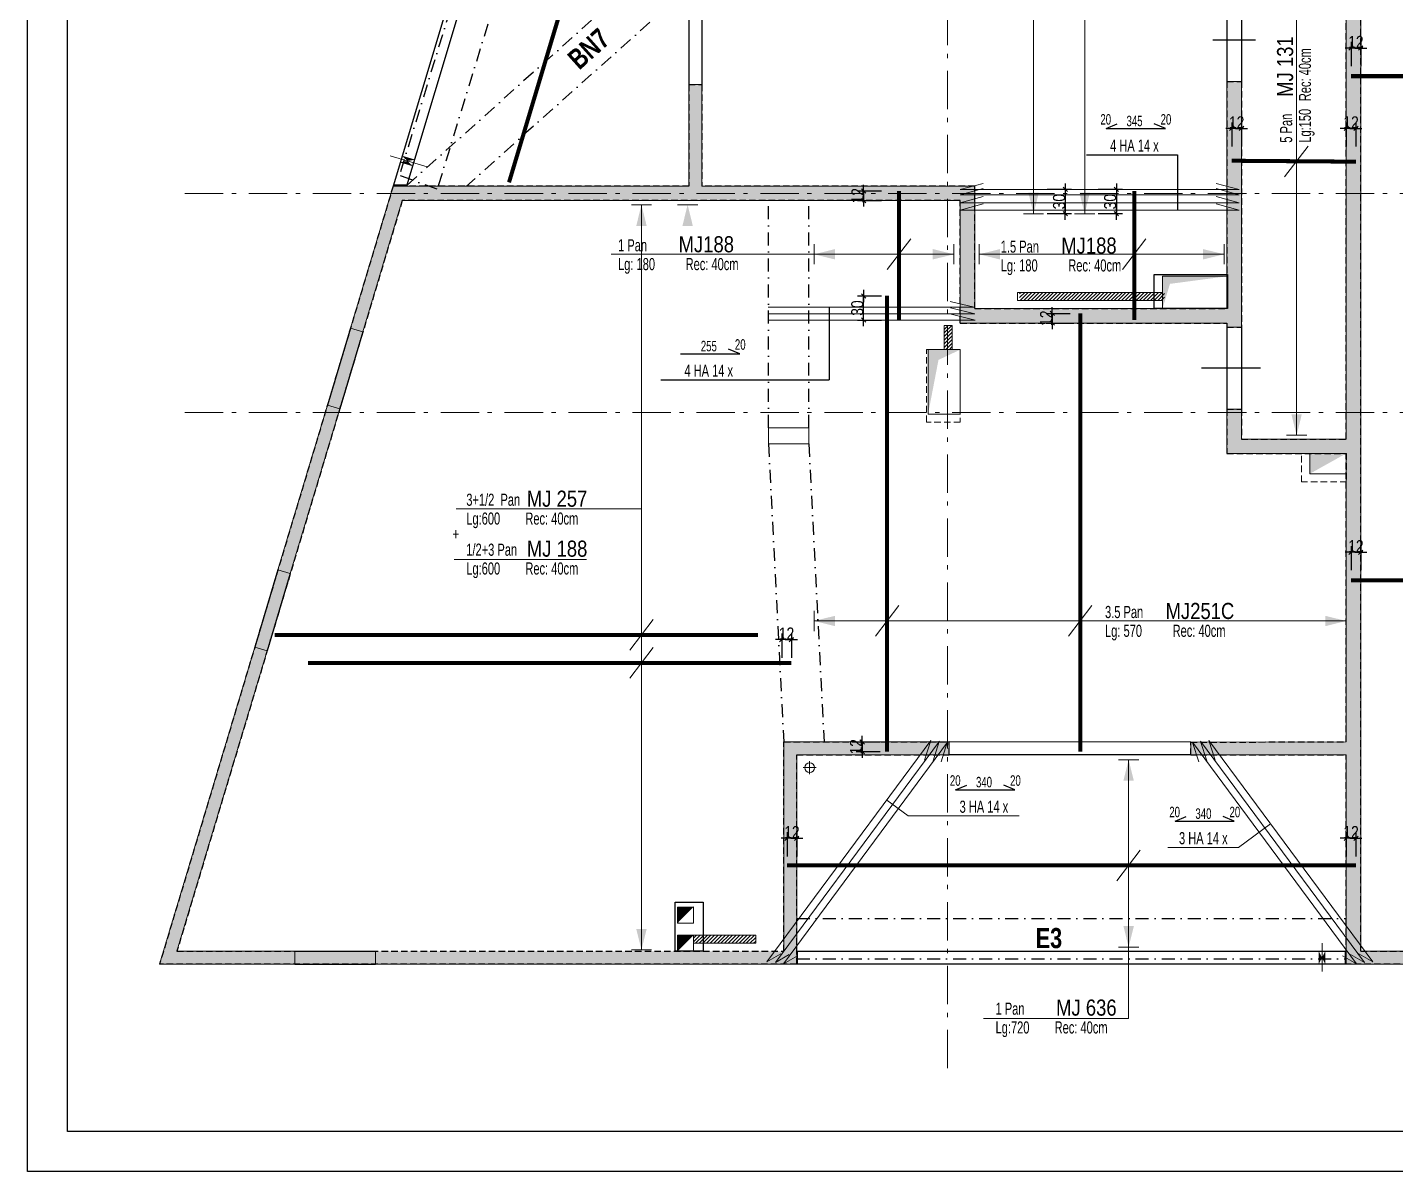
# Model space of a CAD drawing. Header units: centimetres. Extents: x 24964 to 31264, y 2319 to 6519.
# Drawn here: x 24964 to 26663, y 2319 to 3739 of the extents above; entities that cross this region are included whole.
import ezdxf
from ezdxf.enums import TextEntityAlignment as Align

# ---------------------------------------------------------------- set-up
doc = ezdxf.new("R2010")
doc.units = ezdxf.units.CM
doc.header["$LTSCALE"] = 12.7
doc.header["$PDMODE"] = 1
doc.header["$PDSIZE"] = -2
for name, pattern in [('CACHEX2', [19.05, 12.7, -6.35]), ('Style de ligne -6', [2.08328, 1.25, -0.41656, 0.13886, -0.27786]), ('TIRETPTX2', [50.8, 25.4, -12.7, 0, -12.7])]:
    doc.linetypes.add(name, pattern=pattern)
doc.layers.get('0').update_dxf_attribs({"lineweight": 5})
for name, color, linetype in [('01_ARMA_INF', 50, 'Continuous'), ('01_cote_gen', 4, 'Continuous'), ('01_linteaux', 2, 'Continuous'), ('01_murs_sup', 2, 'CACHEX2'), ('01_texte', 230, 'Continuous'), ('AA_COTES', 2, 'Continuous'), ('prlm-GT', 242, 'Continuous')]:
    doc.layers.add(name, color=color, linetype=linetype)
for name, color, linetype, lineweight in [('01_murs_coup', 5, 'Continuous', 60), ('01_résv', 32, 'Continuous', 9), ('B Général', 7, 'Continuous', 5)]:
    doc.layers.add(name, color=color, linetype=linetype, lineweight=lineweight)
doc.styles.add('impact', font='impact.ttf')
doc.styles.add('PATIO', font='ARIALN.TTF')
doc.styles.add('STYLE2', font='ARIALN.TTF')
doc.dimstyles.new('JB50', dxfattribs={"dimscale": 0.1, "dimtxt": 150, "dimasz": 15, "dimexe": 0.1, "dimexo": 0.1, "dimgap": 0.09, "dimtad": 1, "dimdec": 1, "dimdsep": 46, "dimtxsty": 'STYLE2', "dimblk1": 'BOND_G', "dimblk2": 'BOND_D', "dimsah": 1, "dimcen": 1.5, "dimdle": 0.01, "dimse1": 1, "dimse2": 1, "dimclrd": 4, "dimclre": 2, "dimclrt": 6, "dimazin": 2, "dimtfac": 2.333333, "dimtdec": 1, "dimtix": 1, "dimtmove": 2, "dimatfit": 3, "dimldrblk": 'BOND_G', "dimfxl": 1, "dimtolj": 1, "dimtzin": 0, "dimarcsym": 0})
pattern_1 = [(135, (22264.4976, -3966.91), (-11.22532, 9e-16), [7.9375, -7.9375])]

# ---------------------------------------------------------------- blocks, each defined once
blk = doc.blocks.new('BOND_G')
at = {"layer": 'AA_COTES', "color": 0}
for p, q in [((0, -5), (0, 15)), ((5, 0), (-5, 0)), ((1.8, 1.8), (-1.8, -1.8))]:
    blk.add_line(p, q, dxfattribs=at)
blk = doc.blocks.new('BOND_D')
at = {"layer": 'AA_COTES', "color": 0}
for p, q in [((5, 0), (-5, 0)), ((-1.8, -1.8), (1.8, 1.8)), ((0, 5), (0, -15))]:
    blk.add_line(p, q, dxfattribs=at)
blk = doc.blocks.new('*D2960')
at = {"color": 4, "lineweight": -2, "ltscale": 2, "transparency": 16777216}
for p, q in [((26458, 3614), (26456.5, 3614)), ((26471.5, 3614), (26459.5, 3614)), ((26473, 3614), (26474.5, 3614))]:
    blk.add_line(p, q, dxfattribs=at)
at = {"layer": 'Defpoints', "color": 0, "ltscale": 2, "transparency": 16777216}
for p in [(26459.5, 3614), (26471.5, 3596.8), (26459.5, 3573.9)]:
    blk.add_point(p, dxfattribs=at)
at = {"color": 4, "lineweight": -2, "ltscale": 2, "transparency": 16777216, "xscale": 1.5, "yscale": 1.5, "zscale": 1.5}
blk.add_blockref('BOND_D', (26459.5, 3614), dxfattribs=at)
at = {"color": 4, "lineweight": -2, "ltscale": 2, "transparency": 16777216, "xscale": 1.5, "yscale": 1.5, "zscale": 1.5, "rotation": 180}
blk.add_blockref('BOND_G', (26471.5, 3614), dxfattribs=at)
at = {"color": 6, "ltscale": 2, "transparency": 16777216, "insert": (26465.5, 3621.5), "char_height": 15, "attachment_point": 5, "style": 'STYLE2'}
blk.add_mtext('\\A1;12', dxfattribs=at)
blk = doc.blocks.new('*D2961')
at = {"color": 4, "lineweight": -2, "ltscale": 2, "transparency": 16777216}
for p, q in [((26600, 3614), (26598.5, 3614)), ((26613.5, 3614), (26601.5, 3614)), ((26615, 3614), (26616.5, 3614))]:
    blk.add_line(p, q, dxfattribs=at)
at = {"layer": 'Defpoints', "color": 0, "ltscale": 2, "transparency": 16777216}
for p in [(26601.5, 3614), (26601.5, 3584.6), (26613.5, 3572.7)]:
    blk.add_point(p, dxfattribs=at)
at = {"color": 4, "lineweight": -2, "ltscale": 2, "transparency": 16777216, "xscale": 1.5, "yscale": 1.5, "zscale": 1.5}
blk.add_blockref('BOND_D', (26601.5, 3614), dxfattribs=at)
at = {"color": 4, "lineweight": -2, "ltscale": 2, "transparency": 16777216, "xscale": 1.5, "yscale": 1.5, "zscale": 1.5, "rotation": 180}
blk.add_blockref('BOND_G', (26613.5, 3614), dxfattribs=at)
at = {"color": 6, "ltscale": 2, "transparency": 16777216, "insert": (26607.5, 3621.5), "char_height": 15, "attachment_point": 5, "style": 'STYLE2'}
blk.add_mtext('\\A1;12', dxfattribs=at)
blk = doc.blocks.new('*D2962')
at = {"color": 4, "lineweight": -2, "ltscale": 2, "transparency": 16777216}
blk.add_line((26252.8, 3536.7), (26252.8, 3509.6), dxfattribs=at)
at = {"layer": 'Defpoints', "color": 0, "ltscale": 2, "transparency": 16777216}
for p in [(26235.2, 3538.2), (26225.9, 3508.1), (26252.8, 3508.1)]:
    blk.add_point(p, dxfattribs=at)
at = {"color": 4, "lineweight": -2, "ltscale": 2, "transparency": 16777216, "xscale": 1.5, "yscale": 1.5, "zscale": 1.5}
for name, p, rotation in [('BOND_G', (26252.8, 3538.2), 90), ('BOND_D', (26252.8, 3508.1), 270)]:
    blk.add_blockref(name, p, dxfattribs=dict(at, rotation=rotation))
at = {"color": 6, "ltscale": 2, "transparency": 16777216, "insert": (26245.1, 3523.1), "char_height": 15, "attachment_point": 5, "rotation": 90, "style": 'STYLE2'}
blk.add_mtext('\\A1;30', dxfattribs=at)
blk = doc.blocks.new('*D2964')
at = {"color": 4, "lineweight": -2, "ltscale": 2, "transparency": 16777216}
blk.add_line((26316.2, 3536.7), (26316.2, 3509.6), dxfattribs=at)
at = {"layer": 'Defpoints', "color": 0, "ltscale": 2, "transparency": 16777216}
for p in [(26298.6, 3538.2), (26289.3, 3508.1), (26316.2, 3508.1)]:
    blk.add_point(p, dxfattribs=at)
at = {"color": 4, "lineweight": -2, "ltscale": 2, "transparency": 16777216, "xscale": 1.5, "yscale": 1.5, "zscale": 1.5}
for name, p, rotation in [('BOND_G', (26316.2, 3538.2), 90), ('BOND_D', (26316.2, 3508.1), 270)]:
    blk.add_blockref(name, p, dxfattribs=dict(at, rotation=rotation))
at = {"color": 6, "ltscale": 2, "transparency": 16777216, "insert": (26308.5, 3523.1), "char_height": 15, "attachment_point": 5, "rotation": 90, "style": 'STYLE2'}
blk.add_mtext('\\A1;30', dxfattribs=at)
blk = doc.blocks.new('*D2975')
at = {"color": 4, "lineweight": -2, "ltscale": 2, "transparency": 16777216}
for p, q in [((26606, 3087.9), (26604.5, 3087.9)), ((26619.5, 3087.9), (26607.5, 3087.9)), ((26621, 3087.9), (26622.5, 3087.9))]:
    blk.add_line(p, q, dxfattribs=at)
at = {"layer": 'Defpoints', "color": 0, "ltscale": 2, "transparency": 16777216}
for p in [(26607.5, 3087.9), (26619.5, 3067.5), (26607.5, 3053)]:
    blk.add_point(p, dxfattribs=at)
at = {"color": 4, "lineweight": -2, "ltscale": 2, "transparency": 16777216, "xscale": 1.5, "yscale": 1.5, "zscale": 1.5}
blk.add_blockref('BOND_D', (26607.5, 3087.9), dxfattribs=at)
at = {"color": 4, "lineweight": -2, "ltscale": 2, "transparency": 16777216, "xscale": 1.5, "yscale": 1.5, "zscale": 1.5, "rotation": 180}
blk.add_blockref('BOND_G', (26619.5, 3087.9), dxfattribs=at)
at = {"color": 6, "ltscale": 2, "transparency": 16777216, "insert": (26613.5, 3095.4), "char_height": 15, "attachment_point": 5, "style": 'STYLE2'}
blk.add_mtext('\\A1;12', dxfattribs=at)
blk = doc.blocks.new('*D2979')
at = {"color": 4, "lineweight": -2, "ltscale": 2, "transparency": 16777216}
for p, q in [((26606, 3713.8), (26604.5, 3713.8)), ((26619.5, 3713.8), (26607.5, 3713.8)), ((26621, 3713.8), (26622.5, 3713.8))]:
    blk.add_line(p, q, dxfattribs=at)
at = {"layer": 'Defpoints', "color": 0, "ltscale": 2, "transparency": 16777216}
for p in [(26607.5, 3713.8), (26619.5, 3693.3), (26607.5, 3678.9)]:
    blk.add_point(p, dxfattribs=at)
at = {"color": 4, "lineweight": -2, "ltscale": 2, "transparency": 16777216, "xscale": 1.5, "yscale": 1.5, "zscale": 1.5}
blk.add_blockref('BOND_D', (26607.5, 3713.8), dxfattribs=at)
at = {"color": 4, "lineweight": -2, "ltscale": 2, "transparency": 16777216, "xscale": 1.5, "yscale": 1.5, "zscale": 1.5, "rotation": 180}
blk.add_blockref('BOND_G', (26619.5, 3713.8), dxfattribs=at)
at = {"color": 6, "ltscale": 2, "transparency": 16777216, "insert": (26613.5, 3721.3), "char_height": 15, "attachment_point": 5, "style": 'STYLE2'}
blk.add_mtext('\\A1;12', dxfattribs=at)
blk = doc.blocks.new('*D2981')
at = {"color": 4, "lineweight": -2, "ltscale": 2, "transparency": 16777216}
for p, q in [((25905.9, 2732.8), (25904.4, 2732.8)), ((25919.4, 2732.8), (25907.4, 2732.8)), ((25920.9, 2732.8), (25922.4, 2732.8))]:
    blk.add_line(p, q, dxfattribs=at)
at = {"layer": 'Defpoints', "color": 0, "ltscale": 2, "transparency": 16777216}
for p in [(25907.4, 2732.8), (25907.4, 2699), (25919.4, 2699)]:
    blk.add_point(p, dxfattribs=at)
at = {"color": 4, "lineweight": -2, "ltscale": 2, "transparency": 16777216, "xscale": 1.5, "yscale": 1.5, "zscale": 1.5}
blk.add_blockref('BOND_D', (25907.4, 2732.8), dxfattribs=at)
at = {"color": 4, "lineweight": -2, "ltscale": 2, "transparency": 16777216, "xscale": 1.5, "yscale": 1.5, "zscale": 1.5, "rotation": 180}
blk.add_blockref('BOND_G', (25919.4, 2732.8), dxfattribs=at)
at = {"color": 6, "ltscale": 2, "transparency": 16777216, "insert": (25913.4, 2740.4), "char_height": 15, "attachment_point": 5, "style": 'STYLE2'}
blk.add_mtext('\\A1;12', dxfattribs=at)
blk = doc.blocks.new('*D2982')
at = {"color": 4, "lineweight": -2, "ltscale": 2, "transparency": 16777216}
for p, q in [((26600, 2732.8), (26598.5, 2732.8)), ((26613.5, 2732.8), (26601.5, 2732.8)), ((26615, 2732.8), (26616.5, 2732.8))]:
    blk.add_line(p, q, dxfattribs=at)
at = {"layer": 'Defpoints', "color": 0, "ltscale": 2, "transparency": 16777216}
for p in [(26601.5, 2732.8), (26601.5, 2699), (26613.5, 2699)]:
    blk.add_point(p, dxfattribs=at)
at = {"color": 4, "lineweight": -2, "ltscale": 2, "transparency": 16777216, "xscale": 1.5, "yscale": 1.5, "zscale": 1.5}
blk.add_blockref('BOND_D', (26601.5, 2732.8), dxfattribs=at)
at = {"color": 4, "lineweight": -2, "ltscale": 2, "transparency": 16777216, "xscale": 1.5, "yscale": 1.5, "zscale": 1.5, "rotation": 180}
blk.add_blockref('BOND_G', (26613.5, 2732.8), dxfattribs=at)
at = {"color": 6, "ltscale": 2, "transparency": 16777216, "insert": (26607.5, 2740.4), "char_height": 15, "attachment_point": 5, "style": 'STYLE2'}
blk.add_mtext('\\A1;12', dxfattribs=at)
blk = doc.blocks.new('*D2983')
at = {"color": 4, "lineweight": -2, "transparency": 16777216}
for p, q in [((26000.6, 2853.8), (26000.6, 2855.3)), ((26000.6, 2852.3), (26000.6, 2840.3)), ((26000.6, 2838.8), (26000.6, 2837.3))]:
    blk.add_line(p, q, dxfattribs=at)
at = {"layer": 'Defpoints', "color": 0, "transparency": 16777216}
for p in [(26000.6, 2840.3), (26004, 2852.3), (26463.5, 2840.3)]:
    blk.add_point(p, dxfattribs=at)
at = {"color": 4, "lineweight": -2, "transparency": 16777216, "xscale": 1.5, "yscale": 1.5, "zscale": 1.5}
for name, p, rotation in [('BOND_G', (26000.6, 2852.3), 270), ('BOND_D', (26000.6, 2840.3), 90)]:
    blk.add_blockref(name, p, dxfattribs=dict(at, rotation=rotation))
at = {"color": 6, "transparency": 16777216, "insert": (25993, 2846.3), "char_height": 15, "attachment_point": 5, "rotation": 90, "style": 'STYLE2'}
blk.add_mtext('\\A1;12', dxfattribs=at)
blk = doc.blocks.new('*D2984')
at = {"color": 4, "lineweight": -2, "ltscale": 2, "transparency": 16777216}
for p, q in [((26236.5, 3385.9), (26236.5, 3387.4)), ((26236.5, 3384.4), (26236.5, 3372.4)), ((26236.5, 3370.9), (26236.5, 3369.4))]:
    blk.add_line(p, q, dxfattribs=at)
at = {"layer": 'Defpoints', "color": 0, "ltscale": 2, "transparency": 16777216}
for p in [(26271.2, 3384.4), (26236.5, 3372.4), (26287.9, 3372.4)]:
    blk.add_point(p, dxfattribs=at)
at = {"color": 4, "lineweight": -2, "ltscale": 2, "transparency": 16777216, "xscale": 1.5, "yscale": 1.5, "zscale": 1.5}
for name, p, rotation in [('BOND_G', (26236.5, 3384.4), 270), ('BOND_D', (26236.5, 3372.4), 90)]:
    blk.add_blockref(name, p, dxfattribs=dict(at, rotation=rotation))
at = {"color": 6, "ltscale": 2, "transparency": 16777216, "insert": (26229, 3378.4), "char_height": 15, "attachment_point": 5, "rotation": 90, "style": 'STYLE2'}
blk.add_mtext('\\A1;12', dxfattribs=at)
blk = doc.blocks.new('*D2985')
at = {"color": 4, "lineweight": -2, "ltscale": 2, "transparency": 16777216}
blk.add_line((26002.3, 3377.5), (26002.3, 3404.5), dxfattribs=at)
at = {"layer": 'Defpoints', "color": 0, "ltscale": 2, "transparency": 16777216}
for p in [(26002.3, 3406), (26055.7, 3406), (26055.7, 3376)]:
    blk.add_point(p, dxfattribs=at)
at = {"color": 4, "lineweight": -2, "ltscale": 2, "transparency": 16777216, "xscale": 1.5, "yscale": 1.5, "zscale": 1.5}
for name, p, rotation in [('BOND_D', (26002.3, 3406), 90), ('BOND_G', (26002.3, 3376), 270)]:
    blk.add_blockref(name, p, dxfattribs=dict(at, rotation=rotation))
at = {"color": 6, "ltscale": 2, "transparency": 16777216, "insert": (25994.6, 3391), "char_height": 15, "attachment_point": 5, "rotation": 90, "style": 'STYLE2'}
blk.add_mtext('\\A1;30', dxfattribs=at)
blk = doc.blocks.new('*D2986')
at = {"color": 4, "lineweight": -2, "ltscale": 2, "transparency": 16777216}
for p, q in [((26002.3, 3537.9), (26002.3, 3539.4)), ((26002.3, 3536.4), (26002.3, 3524.4)), ((26002.3, 3522.9), (26002.3, 3521.4))]:
    blk.add_line(p, q, dxfattribs=at)
at = {"layer": 'Defpoints', "color": 0, "ltscale": 2, "transparency": 16777216}
for p in [(26046.3, 3536.4), (26002.3, 3524.4), (26046.3, 3524.4)]:
    blk.add_point(p, dxfattribs=at)
at = {"color": 4, "lineweight": -2, "ltscale": 2, "transparency": 16777216, "xscale": 1.5, "yscale": 1.5, "zscale": 1.5}
for name, p, rotation in [('BOND_G', (26002.3, 3536.4), 270), ('BOND_D', (26002.3, 3524.4), 90)]:
    blk.add_blockref(name, p, dxfattribs=dict(at, rotation=rotation))
at = {"color": 6, "ltscale": 2, "transparency": 16777216, "insert": (25994.8, 3530.4), "char_height": 15, "attachment_point": 5, "rotation": 90, "style": 'STYLE2'}
blk.add_mtext('\\A1;12', dxfattribs=at)
blk = doc.blocks.new('*D2987')
at = {"color": 4, "lineweight": -2, "ltscale": 2, "transparency": 16777216}
for p, q in [((25899.2, 2979.4), (25897.7, 2979.4)), ((25912.7, 2979.4), (25900.7, 2979.4)), ((25914.2, 2979.4), (25915.7, 2979.4))]:
    blk.add_line(p, q, dxfattribs=at)
at = {"layer": 'Defpoints', "color": 0, "ltscale": 2, "transparency": 16777216}
for p in [(25900.7, 2979.4), (25900.7, 2958.4), (25912.7, 2950.5)]:
    blk.add_point(p, dxfattribs=at)
at = {"color": 4, "lineweight": -2, "ltscale": 2, "transparency": 16777216, "xscale": 1.5, "yscale": 1.5, "zscale": 1.5}
blk.add_blockref('BOND_D', (25900.7, 2979.4), dxfattribs=at)
at = {"color": 4, "lineweight": -2, "ltscale": 2, "transparency": 16777216, "xscale": 1.5, "yscale": 1.5, "zscale": 1.5, "rotation": 180}
blk.add_blockref('BOND_G', (25912.7, 2979.4), dxfattribs=at)
at = {"color": 6, "ltscale": 2, "transparency": 16777216, "insert": (25906.7, 2986.9), "char_height": 15, "attachment_point": 5, "style": 'STYLE2'}
blk.add_mtext('\\A1;12', dxfattribs=at)

msp = doc.modelspace()

# ---------------------------------------------------------------- hatches: boundary and pattern name
at = {"layer": '01_linteaux'}
h = msp.add_hatch(dxfattribs=at)
h.set_pattern_fill('DASH', color=256, scale=2.5, angle=135)
h.set_pattern_definition(pattern_1)
h.paths.add_polyline_path([(27188.46, 2792.39), (27172.46, 2792.39), (27172.46, 2592.4), (26619.46, 2592.4), (26619.46, 3770.39), (26601.46, 3770.39), (26601.46, 3228.48), (26471.46, 3228.48), (26471.46, 3265.39), (26453.46, 3265.39), (26453.46, 3210.48), (26601.46, 3210.48), (26601.46, 2852.4), (26408.46, 2852.14), (26408.46, 2836.14), (26601.46, 2836.4), (26601.46, 2576.4), (27188.46, 2576.4)])
h = msp.add_hatch(dxfattribs=at)
h.set_pattern_fill('DASH', color=256, scale=2.5, angle=135)
h.set_pattern_definition(pattern_1)
h.paths.add_polyline_path([(26140.42, 3542.39), (25801.42, 3542.39), (25801.42, 3668.4), (25785.42, 3668.4), (25785.42, 3542.39), (25418.42, 3542.39), (25128.45, 2576.4), (25919.42, 2576.4), (25919.42, 2836.4), (26108.46, 2836.4), (26108.46, 2852.4), (25903.42, 2852.4), (25903.42, 2592.4), (25149.96, 2592.4), (25429.72, 3524.39), (26122.42, 3524.39), (26122.42, 3372.39), (26453.46, 3372.39), (26453.46, 3367.39), (26471.46, 3367.39), (26471.46, 3672.39), (26453.46, 3672.39), (26453.46, 3390.39), (26140.42, 3390.39)])
at = {"layer": '01_résv'}
h = msp.add_hatch(dxfattribs=at)
h.set_pattern_fill('ANSI31', color=256)
h.set_pattern_definition([(45, (22264.6025, -1.931), (-2.245064, 2.245064), [])])
h.paths.add_polyline_path([(26846.94, 4116.88), (26806.94, 4116.88), (26806.94, 4106.88), (26846.94, 4106.88)])
h.paths.add_polyline_path([(27107.8, 4112.09), (27107.8, 4052.09), (27117.8, 4052.09), (27117.8, 4112.09)])
h.paths.add_polyline_path([(25791.36, 2612.4), (25868.44, 2612.4), (25868.44, 2602.4), (25791.63, 2602.4)])
h.paths.add_polyline_path([(27479.64, 4389.46), (27479.64, 4419.46), (27489.64, 4419.46), (27489.64, 4389.46)])
h.paths.add_polyline_path([(26376.01, 3400.48), (26196.01, 3400.48), (26196.01, 3410.48), (26376.01, 3410.48)])
h.paths.add_polyline_path([(26112.52, 3339.46), (26112.52, 3369.46), (26102.52, 3369.46), (26102.52, 3339.46)])
edge = h.paths.add_edge_path()
edge.add_line((26896.57, 4572.54), (26896.57, 4502.54))
edge.add_line((26896.57, 4502.54), (26886.57, 4502.54))
edge.add_line((26886.57, 4502.54), (26886.57, 4572.53))
edge.add_line((26886.57, 4572.53), (26896.57, 4572.53))

# ---------------------------------------------------------------- linework, layer by layer
at = {"layer": '01_ARMA_INF', "linetype": 'Continuous', "lineweight": 0, "const_width": 5, "flags": 128}
for points in [[(25562.2, 3547.01), (25759.65, 4204.93)], [(26607.46, 3678.87), (27122.58, 3678.94)], [(26459.46, 3573.88), (26613.46, 3572.72)], [(26046.29, 3536.39), (26046.32, 3376.01)], [(26338.27, 3536.39), (26338.3, 3376.01)], [(26031.47, 3406.54), (26031.56, 2840.3)], [(26271.25, 3384.39), (26271.33, 2840.3)], [(26607.46, 3052.99), (27184.46, 3053.06)], [(25271.21, 2985.17), (25871.21, 2985.26)], [(25312.57, 2950.39), (25912.67, 2950.47)], [(25907.42, 2699.01), (26613.46, 2699.1)]]:
    msp.add_lwpolyline(points, dxfattribs=at)
at = {"layer": '01_cote_gen'}
for p, q in [((24964.29, 2318.88), (24964.29, 6518.88)), ((30214.29, 2318.88), (24964.29, 2318.88))]:
    msp.add_line(p, q, dxfattribs=at)
at = {"layer": '01_linteaux'}
for p, q in [((25606.07, 4167.5), (25418.42, 3542.39)), ((25621.39, 4162.9), (25435.13, 3542.39)), ((26453.46, 3774.39), (26453.46, 3672.39)), ((26471.46, 3774.39), (26471.46, 3672.39)), ((25785.42, 3768.4), (25785.42, 3668.4)), ((25801.42, 3768.4), (25801.42, 3668.4)), ((26488.82, 3723.39), (26435.91, 3723.39)), ((25435.43, 3543.39), (25418.42, 3543.39)), ((25365.5, 3366.11), (25336.75, 3270.33)), ((26453.46, 3367.39), (26453.46, 3265.39)), ((26471.46, 3367.39), (26471.46, 3265.39)), ((25380.83, 3361.51), (25352.08, 3265.73)), ((26495.23, 3316.39), (26422.04, 3316.39)), ((25275.39, 3065.91), (25246.64, 2970.13)), ((25290.72, 3061.31), (25261.96, 2965.53)), ((26408.46, 2852.14), (26108.46, 2852.4)), ((26408.46, 2836.14), (26108.46, 2836.14)), ((25296.46, 2592.4), (25396.46, 2592.4)), ((25919.42, 2592.4), (26593.46, 2592.4)), ((25919.42, 2592.4), (26601.46, 2592.4)), ((25920.42, 2576.4), (25920.42, 2592.4)), ((26600.46, 2576.4), (26600.46, 2592.4)), ((25296.46, 2576.4), (25396.46, 2576.4)), ((26601.46, 2576.4), (25919.42, 2576.4)), ((26601.46, 2576.4), (25919.42, 2576.4))]:
    msp.add_line(p, q, dxfattribs=at)
at = {"layer": '01_linteaux', "linetype": 'TIRETPTX2', "ltscale": 0.05}
for p, q in [((25611.99, 4163.32), (25426.25, 3555.85)), ((25658.86, 4145.91), (25473.12, 3538.43)), ((25785.42, 3856.19), (25435.43, 3543.39)), ((25785.42, 3789.13), (25509.34, 3542.39)), ((25473.12, 3538.43), (25426.25, 3555.85)), ((25884.42, 3242.35), (25884.42, 3524.39)), ((25934.42, 3242.35), (25934.42, 3524.39)), ((25884.42, 3222.35), (25903.42, 2852.4)), ((25934.42, 3222.35), (25953.42, 2852.4)), ((25919.42, 2633.13), (26601.46, 2633.13)), ((25919.42, 2583.13), (26601.46, 2583.13))]:
    msp.add_line(p, q, dxfattribs=at)
at = {"layer": '01_linteaux', "lineweight": 0}
for p, q in [((25927.26, 2820.4), (25943.57, 2820.4)), ((25935.42, 2828.56), (25935.42, 2812.25))]:
    msp.add_line(p, q, dxfattribs=at)
msp.add_circle((25935.42, 2820.4), 6, dxfattribs=at)
at = {"layer": '01_murs_coup', "linetype": 'Continuous', "lineweight": 18}
for p, q in [((26601.46, 3228.38), (26601.46, 3770.39)), ((26619.46, 2592.4), (26619.46, 3770.39)), ((26453.46, 3672.39), (26453.46, 3390.39)), ((26453.46, 3672.39), (26471.46, 3672.39)), ((26471.46, 3672.39), (26471.46, 3367.39)), ((25785.42, 3668.4), (25785.42, 3542.39)), ((25785.42, 3668.4), (25801.42, 3668.4)), ((25801.42, 3668.4), (25801.42, 3542.39)), ((25418.42, 3542.39), (25365.5, 3366.11)), ((25785.42, 3542.39), (25418.42, 3542.39)), ((26140.42, 3542.39), (25801.42, 3542.39)), ((26140.42, 3390.39), (26140.42, 3542.39)), ((25429.72, 3524.39), (25380.83, 3361.51)), ((26122.42, 3524.39), (25429.72, 3524.39)), ((26122.42, 3372.39), (26122.42, 3524.39)), ((26140.42, 3390.39), (26453.46, 3390.39)), ((25365.5, 3366.11), (25380.83, 3361.51)), ((26122.42, 3372.39), (26453.46, 3372.39)), ((26453.46, 3372.39), (26453.46, 3367.39)), ((26453.46, 3367.39), (26471.46, 3367.39)), ((25336.75, 3270.33), (25275.39, 3065.91)), ((25352.08, 3265.73), (25290.72, 3061.31)), ((25336.75, 3270.33), (25352.08, 3265.73)), ((26453.46, 3265.39), (26453.46, 3210.38)), ((26453.46, 3265.39), (26471.46, 3265.39)), ((26471.46, 3265.39), (26471.46, 3228.38)), ((26471.46, 3228.38), (26601.46, 3228.38)), ((26453.46, 3210.38), (26601.46, 3210.38)), ((26601.46, 2852.4), (26601.46, 3210.38)), ((25275.39, 3065.91), (25290.72, 3061.31)), ((25246.64, 2970.13), (25128.45, 2576.4)), ((25261.96, 2965.53), (25149.96, 2592.4)), ((25246.64, 2970.13), (25261.96, 2965.53)), ((25903.42, 2852.4), (26108.46, 2852.4)), ((25903.42, 2592.4), (25903.42, 2852.4)), ((26108.46, 2836.4), (26108.46, 2852.4)), ((26408.46, 2852.14), (26601.46, 2852.4)), ((26408.46, 2836.14), (26408.46, 2852.14)), ((25919.42, 2836.4), (26108.46, 2836.4)), ((25919.42, 2576.4), (25919.42, 2836.4)), ((26408.46, 2836.14), (26601.46, 2836.4)), ((26601.46, 2576.4), (26601.46, 2836.4)), ((25149.96, 2592.4), (25296.46, 2592.4)), ((25296.46, 2576.4), (25296.46, 2592.4)), ((25396.46, 2576.4), (25396.46, 2592.4)), ((26619.46, 2592.4), (26796.46, 2592.4)), ((25128.45, 2576.4), (25296.46, 2576.4)), ((25919.42, 2576.4), (25396.46, 2576.4)), ((26601.46, 2576.4), (26796.46, 2576.4))]:
    msp.add_line(p, q, dxfattribs=at)
at = {"layer": '01_murs_coup', "linetype": 'Continuous', "lineweight": 5}
for p, q in [((25884.42, 3242.35), (25884.42, 3222.35)), ((25934.42, 3242.35), (25884.42, 3242.35)), ((25934.42, 3222.35), (25934.42, 3242.35)), ((25884.42, 3222.35), (25934.42, 3222.35))]:
    msp.add_line(p, q, dxfattribs=at)
at = {"layer": '01_murs_sup', "ltscale": 0.05}
for p, q in [((26601.46, 3228.38), (26601.46, 3770.39)), ((26619.46, 2592.4), (26619.46, 3770.39)), ((26453.46, 3672.39), (26453.46, 3390.39)), ((26453.46, 3672.39), (26471.46, 3672.39)), ((26471.46, 3672.39), (26471.46, 3367.39)), ((25785.42, 3668.4), (25785.42, 3542.39)), ((25785.42, 3668.4), (25801.42, 3668.4)), ((25801.42, 3668.4), (25801.42, 3542.39)), ((25418.42, 3542.39), (25128.45, 2576.4)), ((25785.42, 3542.39), (25418.42, 3542.39)), ((26140.42, 3542.39), (25801.42, 3542.39)), ((26140.42, 3390.39), (26140.42, 3542.39)), ((25429.72, 3524.39), (25149.96, 2592.4)), ((26122.42, 3524.39), (25429.72, 3524.39)), ((26122.42, 3372.39), (26122.42, 3524.39)), ((26140.42, 3390.39), (26453.46, 3390.39)), ((26122.42, 3372.39), (26453.46, 3372.39)), ((26453.46, 3372.39), (26453.46, 3367.39)), ((26453.46, 3367.39), (26471.46, 3367.39)), ((26453.46, 3265.39), (26453.46, 3210.38)), ((26453.46, 3265.39), (26471.46, 3265.39)), ((26471.46, 3265.39), (26471.46, 3228.38)), ((26471.46, 3228.38), (26601.46, 3228.38)), ((26453.46, 3210.38), (26601.46, 3210.38)), ((26601.46, 2852.4), (26601.46, 3210.38)), ((25903.42, 2852.4), (26108.46, 2852.4)), ((25903.42, 2592.4), (25903.42, 2852.4)), ((26108.46, 2836.4), (26108.46, 2852.4)), ((26408.46, 2852.14), (26601.46, 2852.4)), ((26408.46, 2836.14), (26408.46, 2852.14)), ((25919.42, 2836.4), (26108.46, 2836.4)), ((25919.42, 2576.4), (25919.42, 2836.4)), ((26408.46, 2836.14), (26601.46, 2836.4)), ((26601.46, 2576.4), (26601.46, 2836.4)), ((25149.96, 2592.4), (25903.42, 2592.4)), ((26619.46, 2592.4), (27172.46, 2592.4)), ((25919.42, 2576.4), (25128.45, 2576.4)), ((27188.46, 2576.4), (26601.46, 2576.4))]:
    msp.add_line(p, q, dxfattribs=at)
at = {"layer": '01_résv'}
for p, q in [((25414.75, 3579.98), (25460.54, 3566.23)), ((25427.32, 3572.03), (25442.64, 3567.43)), ((25429.62, 3579.69), (25444.94, 3575.09)), ((26362.46, 3390.39), (26362.46, 3432.39)), ((26453.46, 3432.39), (26362.46, 3432.39)), ((26373.5, 3430.38), (26453.94, 3430.48)), ((26373.5, 3390.48), (26373.5, 3430.38)), ((26453.94, 3430.48), (26453.94, 3390.48)), ((26193.5, 3410.48), (26373.5, 3410.48)), ((26193.5, 3400.48), (26193.5, 3410.48)), ((26373.5, 3400.48), (26193.5, 3400.48)), ((26373.5, 3410.48), (26373.5, 3400.48)), ((26453.94, 3390.48), (26373.5, 3390.48)), ((26102.42, 3369.46), (26112.42, 3369.46)), ((26102.42, 3339.36), (26102.42, 3369.46)), ((26112.42, 3369.46), (26112.42, 3339.36)), ((26082.42, 3339.36), (26122.42, 3339.36)), ((26082.42, 3259.36), (26082.42, 3339.36)), ((26112.42, 3339.36), (26102.42, 3339.36)), ((26122.42, 3339.36), (26122.42, 3259.36)), ((26122.42, 3259.36), (26082.42, 3259.36)), ((26556.46, 3210.48), (26601.46, 3210.48)), ((26556.46, 3185.38), (26556.46, 3210.48)), ((26601.46, 3210.48), (26601.46, 3185.38)), ((26601.46, 3185.38), (26556.46, 3185.38)), ((25768.42, 2592.4), (25768.42, 2653.4)), ((25768.42, 2653.4), (25803.42, 2653.4)), ((25803.42, 2592.4), (25803.42, 2653.4)), ((25771.39, 2627.4), (25771.41, 2647.4)), ((25771.41, 2647.4), (25791.41, 2647.48)), ((25791.41, 2647.48), (25791.39, 2627.48)), ((25791.39, 2627.48), (25771.39, 2627.4)), ((25771.39, 2592.4), (25771.39, 2612.4)), ((25771.39, 2612.4), (25791.39, 2612.4)), ((25791.39, 2612.4), (25791.39, 2592.4)), ((25791.39, 2612.4), (25868.43, 2612.4)), ((25868.43, 2602.4), (25791.39, 2602.4)), ((25868.43, 2612.4), (25868.43, 2602.4)), ((26571.46, 2567.45), (26571.46, 2602.6)), ((25791.39, 2592.4), (25771.39, 2592.4))]:
    msp.add_line(p, q, dxfattribs=at)
at = {"layer": '01_résv', "linetype": 'CACHEX2', "ltscale": 0.05}
for points in [[(26080.42, 3339.36), (26122.42, 3339.36), (26122.42, 3249.46), (26080.42, 3249.46)], [(26545.94, 3210.48), (26601.94, 3210.48), (26601.94, 3175.23), (26545.94, 3175.23)]]:
    msp.add_lwpolyline(points, close=True, dxfattribs=at)
at = {"layer": '01_résv'}
for points in [[(25429.62, 3579.69), (25444.94, 3575.09), (25442.64, 3567.43), (25427.32, 3572.03)], [(26373.5, 3430.38), (26453.94, 3430.48), (26382.67, 3421.04)], [(26373.5, 3390.48), (26373.5, 3430.38), (26382.67, 3421.04)], [(26082.42, 3259.36), (26082.42, 3339.36), (26095.35, 3326.67)], [(26082.42, 3339.36), (26122.42, 3339.36), (26095.35, 3326.67)], [(26556.46, 3185.38), (26556.46, 3210.48), (26601.46, 3210.48)], [(25771.41, 2627.4), (25771.41, 2647.4), (25791.41, 2647.46)], [(25771.39, 2592.4), (25771.39, 2612.4), (25791.39, 2612.4)], [(26567.46, 2576.4), (26567.46, 2592.4), (26575.46, 2592.4), (26575.46, 2576.4)]]:
    msp.add_solid(points, dxfattribs=at)
at = {"layer": '01_texte'}
for p, q in [((25014.29, 2368.88), (25014.29, 6476.69)), ((26303.48, 3613.78), (26317.3, 3619.61)), ((26376.98, 3613.78), (26363.16, 3619.61)), ((26303.48, 3613.78), (26376.98, 3613.78)), ((25775.02, 3334.31), (25848.53, 3334.31)), ((25848.53, 3334.31), (25834.71, 3340.14)), ((26116.63, 2792.98), (26130.46, 2798.8)), ((26116.63, 2792.98), (26190.14, 2792.98)), ((26190.14, 2792.98), (26176.32, 2798.8)), ((26389.01, 2753.89), (26402.83, 2759.72)), ((26389.01, 2753.89), (26462.52, 2753.89)), ((26462.52, 2753.89), (26448.7, 2759.72)), ((30214.29, 2368.88), (25014.29, 2368.88))]:
    msp.add_line(p, q, dxfattribs=at)
at = {"layer": '01_texte', "linetype": 'Continuous', "lineweight": 0}
for p, q in [((26213.39, 3508.12), (26213.39, 4276.71)), ((26276.81, 3508.12), (26276.81, 4276.71)), ((26539.92, 4156.9), (26539.92, 3233.16)), ((26525.06, 3553.93), (26554.07, 3592)), ((26122.42, 3538.16), (26150.96, 3545.79)), ((26122.42, 3531.66), (26150.96, 3539.29)), ((26468.67, 3538.16), (26122.42, 3538.16)), ((26468.67, 3538.16), (26440.13, 3545.79)), ((26468.67, 3531.66), (26440.13, 3539.29)), ((25714.14, 3519.12), (25739.1, 3519.12)), ((25726.62, 2594.11), (25726.62, 3519.12)), ((25771.45, 3519.12), (25796.41, 3519.12)), ((26468.67, 3531.66), (26122.42, 3531.66)), ((26122.42, 3521.66), (26150.96, 3529.29)), ((26468.67, 3521.66), (26122.42, 3521.66)), ((26122.42, 3512.66), (26150.96, 3520.29)), ((26468.67, 3521.66), (26440.13, 3529.29)), ((26468.67, 3512.66), (26440.13, 3520.29)), ((26468.67, 3512.66), (26122.42, 3512.66)), ((26200.91, 3508.12), (26225.87, 3508.12)), ((26264.33, 3508.12), (26289.29, 3508.12)), ((25940.91, 3470.24), (25940.91, 3445.28)), ((26031.8, 3438.72), (26060.81, 3476.8)), ((26114.42, 3470.24), (26114.42, 3445.28)), ((26145.65, 3470.24), (26145.65, 3445.28)), ((26323.78, 3438.72), (26352.79, 3476.8)), ((26449.87, 3470.24), (26449.87, 3445.28)), ((25689.2, 3457.76), (25940.91, 3457.76)), ((25940.91, 3457.76), (26114.42, 3457.76)), ((26145.65, 3457.76), (26449.87, 3457.76)), ((26139.76, 3392.02), (26109.76, 3399.31)), ((26139.76, 3392.02), (25883.76, 3392.02)), ((26140.42, 3383.85), (25884.42, 3383.85)), ((26140.42, 3383.85), (26110.42, 3391.13)), ((26141.07, 3376.01), (26111.07, 3383.29)), ((26141.07, 3376.01), (25885.07, 3376.01)), ((26527.44, 3233.16), (26552.4, 3233.16)), ((25496.7, 3141.87), (25726.62, 3141.87)), ((25494.2, 3078.87), (25658.2, 3078.87)), ((25940.91, 3014.98), (25940.91, 2990.02)), ((26017.02, 2983.46), (26046.03, 3021.53)), ((26256.8, 2983.46), (26285.81, 3021.53)), ((26601.46, 3014.98), (26601.46, 2990.02)), ((25712.12, 2966.18), (25741.13, 3004.25)), ((25940.91, 3002.5), (26601.46, 3002.5)), ((25712.12, 2931.38), (25741.13, 2969.45)), ((26086.01, 2854.22), (25882.41, 2579.29)), ((26085.82, 2853.94), (26078.11, 2829.78)), ((26430.91, 2854.22), (26634.52, 2579.29)), ((26431.11, 2853.94), (26438.81, 2829.78)), ((26096.43, 2853.31), (25892.83, 2578.39)), ((26106.39, 2851.96), (25902.79, 2577.03)), ((26096.23, 2853.04), (26088.53, 2828.88)), ((26106.2, 2851.68), (26098.49, 2827.52)), ((26410.53, 2851.96), (26614.13, 2577.03)), ((26410.73, 2851.68), (26418.43, 2827.52)), ((26420.5, 2853.31), (26624.1, 2578.39)), ((26420.69, 2853.04), (26428.4, 2828.88)), ((26318.91, 2830.32), (26343.87, 2830.32)), ((26331.39, 2597.58), (26331.39, 2830.32)), ((26057.74, 2760.56), (26031.21, 2780.22)), ((26057.74, 2760.56), (26195.55, 2760.56)), ((26467.93, 2721.48), (26507.51, 2750.79)), ((26316.88, 2680.02), (26345.89, 2718.1)), ((26380.05, 2721.48), (26467.93, 2721.48)), ((25714.14, 2594.11), (25739.1, 2594.11)), ((25882.41, 2579.29), (25899.75, 2589.21)), ((25892.83, 2578.39), (25910.17, 2588.3)), ((25902.79, 2577.03), (25920.14, 2586.95)), ((26318.91, 2597.58), (26343.87, 2597.58)), ((26331.39, 2597.58), (26331.39, 2509.08)), ((26614.13, 2577.03), (26596.79, 2586.95)), ((26624.1, 2578.39), (26606.75, 2588.3)), ((26634.52, 2579.29), (26617.17, 2589.21)), ((26151.22, 2509.08), (26331.39, 2509.08))]:
    msp.add_line(p, q, dxfattribs=at)
at = {"layer": '01_texte', "ltscale": 200}
for p, q in [((26279.09, 3581.37), (26391.88, 3581.37)), ((26391.88, 3581.37), (26391.88, 3512.66)), ((25959.54, 3392.02), (25959.54, 3301.9)), ((25750.64, 3301.9), (25959.54, 3301.9))]:
    msp.add_line(p, q, dxfattribs=at)
at = {"layer": '01_texte', "linetype": 'Continuous', "lineweight": 0}
for points in [[(26213.39, 3508.12), (26206.93, 3534.21), (26213.39, 3534.21)], [(26213.39, 3508.12), (26219.85, 3534.21), (26213.39, 3534.21)], [(26276.81, 3508.12), (26270.35, 3534.21), (26276.81, 3534.21)], [(26276.81, 3508.12), (26283.27, 3534.21), (26276.81, 3534.21)], [(25726.62, 3519.12), (25720.16, 3493.03), (25726.62, 3493.03)], [(25726.62, 3519.12), (25733.08, 3493.03), (25726.62, 3493.03)], [(25783.93, 3519.12), (25777.47, 3493.03), (25783.93, 3493.03)], [(25783.93, 3519.12), (25790.39, 3493.03), (25783.93, 3493.03)], [(25940.91, 3457.76), (25967, 3464.22), (25967, 3457.76)], [(25940.91, 3457.76), (25967, 3451.3), (25967, 3457.76)], [(26114.42, 3457.76), (26088.32, 3464.22), (26088.32, 3457.76)], [(26114.42, 3457.76), (26088.32, 3451.3), (26088.32, 3457.76)], [(26145.65, 3457.76), (26171.75, 3464.22), (26171.75, 3457.76)], [(26145.65, 3457.76), (26171.75, 3451.3), (26171.75, 3457.76)], [(26449.87, 3457.76), (26423.78, 3464.22), (26423.78, 3457.76)], [(26449.87, 3457.76), (26423.78, 3451.3), (26423.78, 3457.76)], [(26539.92, 3233.16), (26533.46, 3259.25), (26539.92, 3259.25)], [(26539.92, 3233.16), (26546.38, 3259.25), (26539.92, 3259.25)], [(25940.91, 3002.5), (25967, 3008.96), (25967, 3002.5)], [(26601.46, 3002.5), (26575.37, 3008.96), (26575.37, 3002.5)], [(25940.91, 3002.5), (25967, 2996.04), (25967, 3002.5)], [(26601.46, 3002.5), (26575.37, 2996.04), (26575.37, 3002.5)], [(26331.39, 2830.32), (26324.93, 2804.23), (26331.39, 2804.23)], [(26331.39, 2830.32), (26337.85, 2804.23), (26331.39, 2804.23)], [(25726.62, 2594.11), (25720.16, 2620.2), (25726.62, 2620.2)], [(25726.62, 2594.11), (25733.08, 2620.2), (25726.62, 2620.2)], [(26331.39, 2597.58), (26324.93, 2623.67), (26331.39, 2623.67)], [(26331.39, 2597.58), (26337.85, 2623.67), (26331.39, 2623.67)]]:
    msp.add_solid(points, dxfattribs=at)
at = {"layer": 'B Général', "color": 1, "linetype": 'Style de ligne -6', "lineweight": 13, "ltscale": 3, "true_color": 0xff0000}
for p, q in [((26106.4, 2447.23), (26106.4, 5533.75)), ((30128.68, 3533.31), (25147.01, 3533.31)), ((30128.68, 3261.31), (25147.01, 3261.31))]:
    msp.add_line(p, q, dxfattribs=at)
at = {"layer": 'prlm-GT'}
for points in [[(26362.94, 3432.48), (26453.94, 3432.48), (26453.94, 3390.48), (26362.94, 3390.48)], [(25768.42, 2653.4), (25803.42, 2653.4), (25803.42, 2592.4), (25768.42, 2592.4)]]:
    msp.add_lwpolyline(points, close=True, dxfattribs=at)

# ---------------------------------------------------------------- texts
at = {"layer": '01_texte', "style": 'impact'}
msp.add_text('BN7', height=25, rotation=41.78883, dxfattribs=at).set_placement((25674.4, 3698.04), align=Align.BOTTOM_CENTER)
at = {"layer": '01_texte', "ltscale": 5, "style": 'PATIO'}
msp.add_text('MJ 131', height=20, rotation=90, dxfattribs=at).set_placement((26535.59, 3653.23))
at = {"layer": '01_texte', "ltscale": 5, "style": 'PATIO', "width": 0.8}
for s, p in [('Rec: 40cm', (26557.72, 3647.82)), ('Lg:150', (26557.72, 3596.28)), ('5 Pan', (26534.38, 3596.28))]:
    msp.add_text(s, height=15, rotation=90, dxfattribs=at).set_placement(p)
for s, height, p in [('20', 13, (26296.35, 3618.73)), ('345', 13, (26328.77, 3616.75)), ('20', 13, (26371.09, 3618.73)), ('4 HA 14 x  ', 15, (26308.38, 3585.23)), ('1 Pan', 15, (25697.59, 3461.41)), ('1.5 Pan', 15, (26172.61, 3459.78)), ('Lg: 180', 15, (25697.59, 3438.07)), ('Rec: 40cm', 15, (25781.45, 3438.07)), ('Lg: 180', 15, (26172.61, 3436.44)), ('Rec: 40cm', 15, (26256.48, 3436.44)), ('255', 13, (25800.32, 3337.28)), ('20', 13, (25842.64, 3339.26)), ('4 HA 14 x  ', 15, (25779.93, 3305.76)), ('3+1/2  Pan', 15, (25509.17, 3145.52)), ('Lg:600', 15, (25509.17, 3122.18)), ('Rec: 40cm', 15, (25582.5, 3122.18)), ('+', 15, (25492.18, 3103.02)), ('1/2+3 Pan', 15, (25509.18, 3083.52)), ('Lg:600', 15, (25509.18, 3060.18)), ('3.5 Pan', 15, (26302.1, 3006.15)), ('Lg: 570', 15, (26302.1, 2982.81)), ('Rec: 40cm', 15, (26385.97, 2982.81)), ('20', 13, (26109.51, 2797.93)), ('340', 13, (26141.93, 2795.95)), ('20', 13, (26184.25, 2797.93)), ('3 HA 14 x  ', 15, (26121.54, 2764.42)), ('20', 13, (26381.89, 2758.84)), ('340', 13, (26414.3, 2756.86)), ('20', 13, (26456.63, 2758.84)), ('3 HA 14 x  ', 15, (26393.92, 2725.34)), ('1 Pan', 15, (26166.2, 2513.72)), ('Lg:720', 15, (26166.2, 2490.39))]:
    msp.add_text(s, height=height, dxfattribs=at).set_placement(p)
at = {"layer": '01_texte', "ltscale": 5, "style": 'PATIO'}
for s, p in [('MJ188', (25772.71, 3460.2)), ('MJ188', (26247.74, 3458.57)), ('MJ 257', (25584.3, 3144.31)), ('MJ251C', (26377.23, 3004.94))]:
    msp.add_text(s, height=20, dxfattribs=at).set_placement(p)
at = {"layer": '01_texte', "linetype": 'Continuous', "lineweight": 0, "style": 'PATIO'}
for s, p in [('MJ 188', (25584.31, 3082.31)), ('MJ 636', (26241.33, 2512.52))]:
    msp.add_text(s, height=20, dxfattribs=at).set_placement(p)
at = {"layer": '01_texte', "linetype": 'Continuous', "lineweight": 0, "style": 'PATIO', "width": 0.8}
for p in [(25582.52, 3060.18), (26239.54, 2490.39)]:
    msp.add_text('Rec: 40cm', height=15, dxfattribs=at).set_placement(p)
at = {"layer": '01_texte', "style": 'impact'}
msp.add_text('E3', height=25, dxfattribs=at).set_placement((26232.43, 2588.87), align=Align.BOTTOM_CENTER)

# ---------------------------------------------------------------- dimensions: what is measured, and where the dimension line sits
at = {"ltscale": 2}
for base, p1, p2, picture, middle in [((26607.46, 3713.76), (26619.46, 3693.33), (26607.46, 3678.87), '*D2979', (26613.46, 3721.3)), ((26459.46, 3613.98), (26471.46, 3596.84), (26459.46, 3573.88), '*D2960', (26465.46, 3621.52)), ((26601.46, 3613.98), (26613.46, 3572.72), (26601.46, 3584.65), '*D2961', (26607.46, 3621.52)), ((26607.46, 3087.89), (26619.46, 3067.46), (26607.46, 3052.99), '*D2975', (26613.46, 3095.43)), ((25900.67, 2979.37), (25912.67, 2950.47), (25900.67, 2958.37), '*D2987', (25906.67, 2986.91)), ((25907.42, 2732.85), (25919.42, 2699.01), (25907.42, 2699.01), '*D2981', (25913.42, 2740.39)), ((26601.46, 2732.85), (26613.46, 2699.01), (26601.46, 2699.01), '*D2982', (26607.46, 2740.39))]:
    dim = msp.add_linear_dim(base=base, p1=p1, p2=p2, dimstyle='JB50', dxfattribs=at)
    dim.commit()
    dim.dimension.update_dxf_attribs({"geometry": picture, "text_midpoint": middle})
for base, p1, p2, picture, middle in [((26002.29, 3524.39), (26046.29, 3536.39), (26046.29, 3524.39), '*D2986', (25994.75, 3530.39)), ((26252.77, 3508.12), (26235.15, 3538.16), (26225.87, 3508.12), '*D2962', (26245.1, 3523.14)), ((26316.19, 3508.12), (26298.57, 3538.16), (26289.29, 3508.12), '*D2964', (26308.52, 3523.14)), ((26002.29, 3406.01), (26055.66, 3376.01), (26055.66, 3406.01), '*D2985', (25994.62, 3391.01)), ((26236.5, 3372.39), (26271.25, 3384.39), (26287.94, 3372.39), '*D2984', (26228.96, 3378.39))]:
    dim = msp.add_linear_dim(base=base, p1=p1, p2=p2, angle=90, dimstyle='JB50', dxfattribs=at)
    dim.commit()
    dim.dimension.update_dxf_attribs({"geometry": picture, "text_midpoint": middle})
dim = msp.add_linear_dim(base=(26000.57, 2840.3), p1=(26004.02, 2852.34), p2=(26463.54, 2840.3), angle=90, dimstyle='JB50')
dim.commit()
dim.dimension.update_dxf_attribs({"geometry": '*D2983', "text_midpoint": (25993.03, 2846.32)})

doc.saveas('drawing.dxf')
